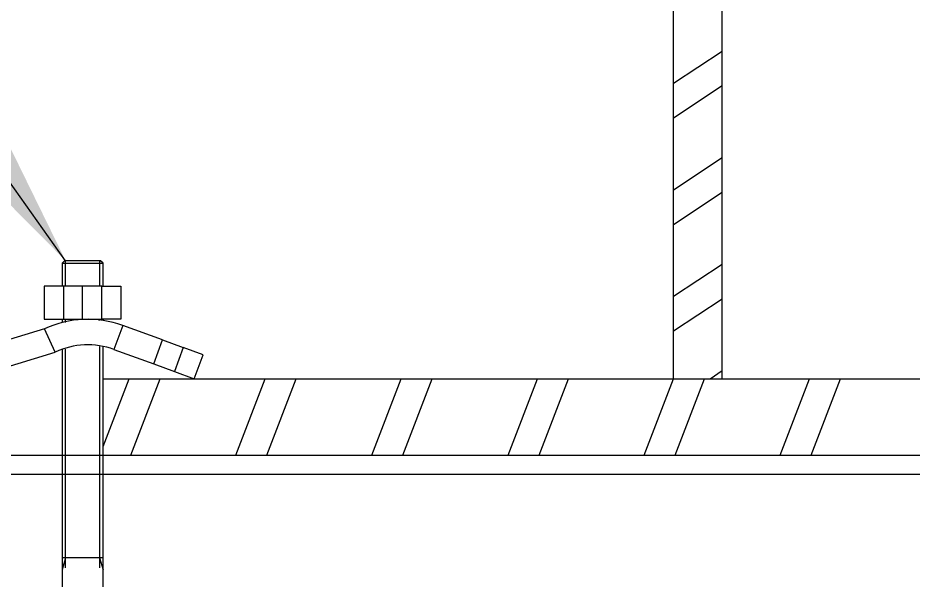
# Model space of a CAD drawing. Extents: x -1396510 to 1250330, y -1892470 to 1623980.
# Drawn here: x -1160914 to -1160245, y -61265 to -60844 of the extents above; entities that cross this region are included whole.
import ezdxf

# ---------------------------------------------------------------- set-up
doc = ezdxf.new("R2010")
doc.units = 0
doc.header["$LTSCALE"] = 1000
doc.header["$MEASUREMENT"] = 0
doc.layers.add('walraven', color=7, linetype='Continuous')
doc.styles.get("Standard").update_dxf_attribs({"font": 'gbenor.shx', "bigfont": 'gbcbig.shx'})
doc.dimstyles.get("Standard").update_dxf_attribs({"dimscale": 100, "dimtxt": 3.5, "dimasz": 1, "dimexe": 2.5, "dimexo": 3, "dimgap": 1.5, "dimtad": 1, "dimdec": 0, "dimzin": 0, "dimdsep": 46, "dimtxsty": 'Standard', "dimblk": 'ARCHTICK', "dimcen": 0.09, "dimadec": 0, "dimazin": 0, "dimtfac": 1, "dimtdec": 0, "dimtix": 1, "dimtmove": 2, "dimatfit": 3, "dimfxl": 0, "dimtolj": 1, "dimtzin": 0, "dimarcsym": 0})

# ---------------------------------------------------------------- blocks, each defined once
blk = doc.blocks.new('_ArchTick')
at = {"color": 0, "linetype": 'ByBlock', "const_width": 0.4}
blk.add_lwpolyline([(-0.5, -0.5), (0.5, 0.5)], dxfattribs=at)

msp = doc.modelspace()

# ---------------------------------------------------------------- linework, layer by layer
for p, q in [((-1160423.67, -61114.07), (-1160423.67, -60131.72)), ((-1160387.2, -61114.07), (-1160387.2, -60131.72)), ((-1160423.67, -60893.25), (-1160387.2, -60869.18)), ((-1160423.67, -60919.1), (-1160387.2, -60895.03)), ((-1160423.67, -60972.86), (-1160387.2, -60948.79)), ((-1160423.67, -60998.71), (-1160387.2, -60974.64)), ((-1160423.67, -61052.47), (-1160387.2, -61028.4)), ((-1160423.67, -61078.32), (-1160387.2, -61054.25)), ((-1160396.39, -61114.07), (-1160387.2, -61108.01)), ((-1160850.06, -61114.07), (-1159960.82, -61114.07)), ((-1160850.06, -61164.76), (-1160830.57, -61114.07)), ((-1160829.33, -61171.09), (-1160807.41, -61114.07)), ((-1160750.77, -61171.09), (-1160728.84, -61114.07)), ((-1160727.61, -61171.09), (-1160705.68, -61114.07)), ((-1160649.04, -61171.09), (-1160627.12, -61114.07)), ((-1160625.88, -61171.09), (-1160603.96, -61114.07)), ((-1160547.32, -61171.09), (-1160525.4, -61114.07)), ((-1160524.16, -61171.09), (-1160502.24, -61114.07)), ((-1160445.6, -61171.09), (-1160423.67, -61114.07)), ((-1160422.44, -61171.09), (-1160400.51, -61114.07)), ((-1160343.88, -61171.09), (-1160321.95, -61114.07)), ((-1160320.71, -61171.09), (-1160298.79, -61114.07))]:
    msp.add_line(p, q)
at = {"linetype": 'Continuous'}
for p, q in [((-1161138.15, -61171.09), (-1159665.38, -61171.09)), ((-1161138.15, -61185.34), (-1159665.38, -61185.34))]:
    msp.add_line(p, q, dxfattribs=at)
at = {"color": 7}
msp.add_line((-1160850.06, -61171.09), (-1159960.82, -61171.09), dxfattribs=at)
at = {"layer": 'walraven', "color": 7, "linetype": 'Continuous'}
for p, q in [((-1160878.74, -61025.89), (-1160880.65, -61027.8)), ((-1160880.65, -61027.8), (-1160880.65, -61044.8)), ((-1160851.97, -61025.89), (-1160878.74, -61025.89)), ((-1160850.06, -61027.8), (-1160851.97, -61025.89)), ((-1160850.06, -61044.8), (-1160850.06, -61027.8)), ((-1160879.71, -61044.8), (-1160894.06, -61044.8)), ((-1160894.06, -61044.8), (-1160894.06, -61069.65)), ((-1160879.71, -61044.8), (-1160879.71, -61069.65)), ((-1160851.01, -61044.8), (-1160879.71, -61044.8)), ((-1160851.01, -61069.65), (-1160851.01, -61044.8)), ((-1160851.01, -61044.8), (-1160836.66, -61044.8)), ((-1160836.66, -61044.8), (-1160836.66, -61069.65)), ((-1160894.06, -61069.65), (-1160879.71, -61069.65)), ((-1160880.65, -61069.66), (-1160880.65, -61072.1)), ((-1160879.71, -61069.65), (-1160851.01, -61069.65)), ((-1160878.01, -61072.1), (-1160878.01, -61069.66)), ((-1160852.7, -61070.52), (-1160852.7, -61069.66)), ((-1160836.66, -61069.65), (-1160851.01, -61069.65)), ((-1160850.06, -61069.66), (-1160850.06, -61070.51)), ((-1160893.8, -61076.82), (-1161058.79, -61127.27)), ((-1160805.66, -61085.06), (-1160835.32, -61074.27)), ((-1160805.66, -61085.06), (-1160790.1, -61090.73)), ((-1160880.65, -61092.08), (-1160880.65, -61347.09)), ((-1160878.01, -61255.32), (-1160878.01, -61092.08)), ((-1160852.7, -61089.93), (-1160852.7, -61255.32)), ((-1160850.06, -61347.09), (-1160850.06, -61089.93)), ((-1160841.86, -61092.23), (-1160812.2, -61103.03)), ((-1160775.31, -61096.11), (-1160790.1, -61090.73)), ((-1161050.71, -61144.6), (-1160885.72, -61094.15)), ((-1160781.85, -61114.07), (-1160775.31, -61096.11)), ((-1160812.2, -61103.03), (-1160796.64, -61108.69)), ((-1160796.64, -61108.69), (-1160781.85, -61114.07)), ((-1160850.06, -61247.8), (-1160880.65, -61247.8)), ((-1160878.01, -61247.8), (-1160880.65, -61256.95)), ((-1160852.7, -61247.8), (-1160850.06, -61256.95))]:
    msp.add_line(p, q, dxfattribs=at)
at = {"layer": 'walraven', "color": 1, "linetype": 'Continuous'}
for p, q in [((-1160880.65, -61027.8), (-1160865.36, -61027.8)), ((-1160878.01, -61044.8), (-1160878.01, -61025.89)), ((-1160865.36, -61027.8), (-1160850.06, -61027.8)), ((-1160852.7, -61025.89), (-1160852.7, -61044.8)), ((-1160885.72, -61094.15), (-1160893.8, -61076.82)), ((-1160835.32, -61074.27), (-1160841.86, -61092.23)), ((-1160812.2, -61103.03), (-1160805.66, -61085.06)), ((-1160790.1, -61090.73), (-1160796.64, -61108.69))]:
    msp.add_line(p, q, dxfattribs=at)
at = {"layer": 'walraven', "color": 3, "linetype": 'Continuous'}
msp.add_line((-1160865.36, -61069.65), (-1160865.36, -61044.8), dxfattribs=at)
at = {"layer": 'walraven', "color": 7, "linetype": 'Continuous'}
for radius in [76.48, 57.36]:
    msp.add_arc((-1160861.48, -61146.13), radius, 70.00012, 114.9998, dxfattribs=at)

# ---------------------------------------------------------------- leaders
at = {"color": 7}
msp.add_leader([(-1160878.01, -61025.89), (-1161003.58, -60849.42)], dimstyle='Standard', override={"dimgap": 100, "dimtad": 0}, dxfattribs=at)

doc.saveas('drawing.dxf')
